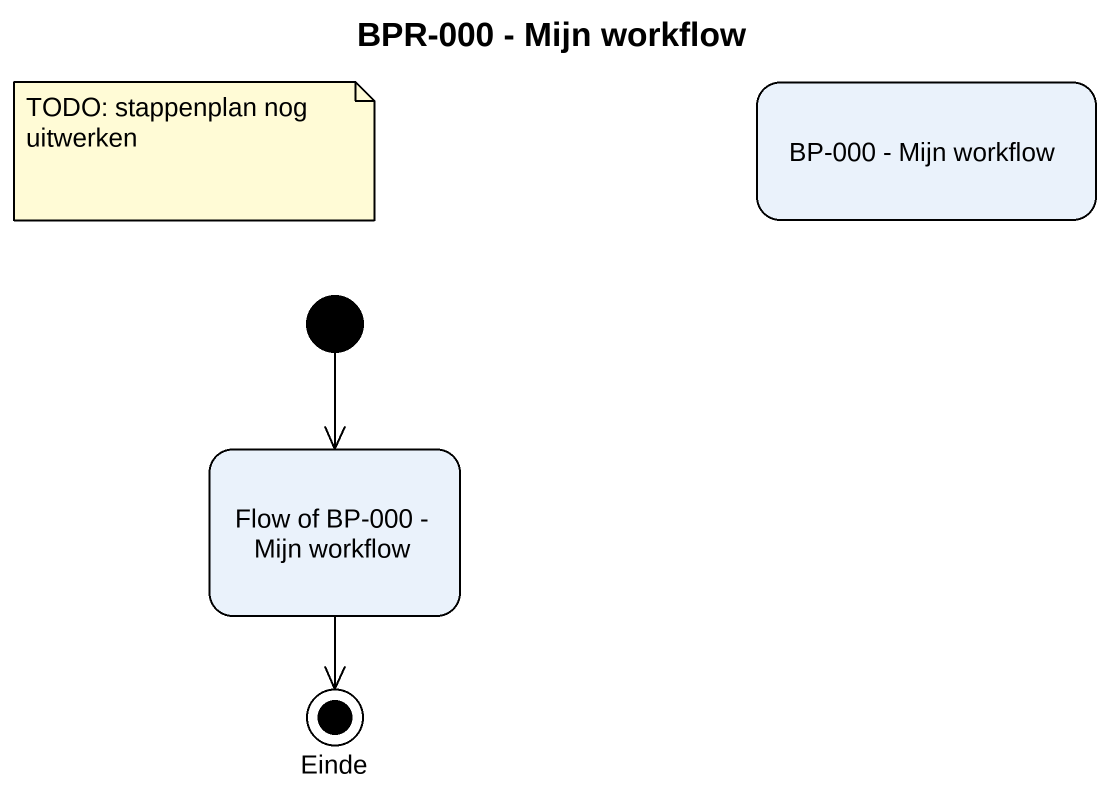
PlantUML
@startuml
title BPR-000 - Mijn workflow
hide empty description
state "BP-000 - Mijn workflow" as BP_000_Mijn_workflow
state "Flow of BP-000 - Mijn workflow" as Flow_of_BP_000_Mijn_workflow
state Einde <<end>>
[*] --> Flow_of_BP_000_Mijn_workflow
Flow_of_BP_000_Mijn_workflow --> Einde
note as N1
  TODO: stappenplan nog uitwerken
end note
@enduml
